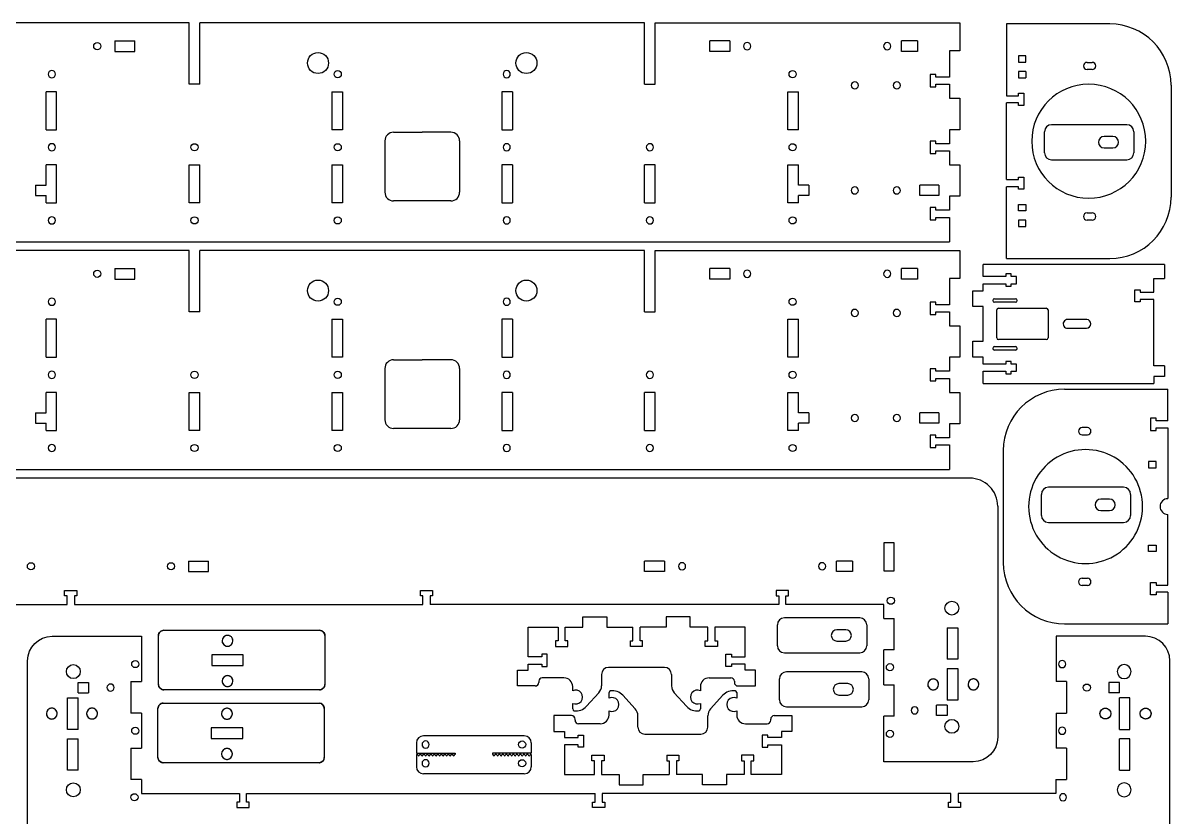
# Model space of a CAD drawing. Header units: millimetres. Extents: x 253 to 1328, y -752 to 2.
# Drawn here: x 670 to 1326, y -452 to 2 of the extents above; entities that cross this region are included whole.
import ezdxf

# ---------------------------------------------------------------- set-up
doc = ezdxf.new("R2010")
doc.units = ezdxf.units.MM
doc.linetypes.add('HIDDEN', pattern=[9.525, 6.35, -3.175])
doc.layers.get('0').update_dxf_attribs({"color": 253, "lineweight": 70, "true_color": 0x8faf8f})
doc.layers.add('Hidden', color=58, linetype='HIDDEN', lineweight=70, true_color=0x484805)

msp = doc.modelspace()

# ---------------------------------------------------------------- linework, layer by layer
at = {"color": 58, "lineweight": -3, "true_color": 0x484805}
for p, q in [((765.37, 2), (591.27, 2)), ((765.37, -33), (765.37, 2)), ((1025.47, 2), (771.37, 2)), ((771.37, -33), (771.37, 2)), ((1025.47, -33), (1025.47, 2)), ((1031.47, -33), (1031.47, 2)), ((1031.47, 2), (1205.57, 2)), ((1205.57, 2), (1205.57, -14)), ((722.81, -8.26), (722.81, -14.26)), ((722.81, -8.26), (734.22, -8.26)), ((734.22, -14.26), (734.22, -8.26)), ((1074.03, -8.26), (1062.62, -8.26)), ((1062.62, -14.26), (1062.62, -8.26)), ((1074.03, -8.26), (1074.03, -14.26)), ((1181.4, -8.26), (1172.25, -8.26)), ((1172.25, -14.26), (1172.25, -8.26)), ((1181.4, -8.26), (1181.4, -14.26)), ((722.81, -14.26), (734.22, -14.26)), ((1074.03, -14.26), (1062.62, -14.26)), ((1181.4, -14.26), (1172.25, -14.26)), ((1205.57, -14), (1199.57, -14)), ((1199.57, -14), (1199.57, -28.95)), ((1191.77, -27.5), (1188.57, -27.5)), ((1188.57, -27.5), (1188.57, -34.5)), ((1191.77, -28.95), (1191.77, -27.5)), ((1199.57, -28.95), (1191.77, -28.95)), ((683.58, -58.95), (683.58, -37.28)), ((689.58, -37.28), (683.58, -37.28)), ((689.58, -58.95), (689.58, -37.28)), ((771.37, -33), (765.37, -33)), ((846.87, -37.28), (846.87, -58.95)), ((846.87, -37.28), (852.87, -37.28)), ((852.87, -37.28), (852.87, -58.95)), ((943.97, -37.28), (943.97, -58.95)), ((949.97, -37.28), (943.97, -37.28)), ((949.97, -37.28), (949.97, -58.95)), ((1025.47, -33), (1031.47, -33)), ((1107.26, -37.28), (1113.26, -37.28)), ((1107.26, -58.95), (1107.26, -37.28)), ((1113.26, -58.95), (1113.26, -37.28)), ((1188.57, -34.5), (1191.77, -34.5)), ((1191.77, -34.5), (1191.77, -33.05)), ((1191.77, -33.05), (1199.57, -33.05)), ((1199.57, -33.05), (1199.57, -41.05)), ((1199.57, -41.05), (1205.57, -41.05)), ((1205.57, -41.05), (1205.57, -58.95)), ((683.58, -58.95), (689.58, -58.95)), ((852.87, -58.95), (846.87, -58.95)), ((943.97, -58.95), (949.97, -58.95)), ((1113.26, -58.95), (1107.26, -58.95)), ((1205.57, -58.95), (1199.57, -58.95)), ((1199.57, -58.95), (1199.57, -66.95)), ((877.07, -65.39), (877.07, -94.64)), ((882.07, -60.39), (898.42, -60.39)), ((914.77, -60.39), (898.42, -60.39)), ((919.77, -65.39), (919.77, -94.64)), ((1191.77, -65.5), (1188.57, -65.5)), ((1188.57, -65.5), (1188.57, -72.5)), ((1191.77, -66.95), (1191.77, -65.5)), ((1199.57, -66.95), (1191.77, -66.95)), ((1191.77, -72.5), (1191.77, -71.05)), ((1191.77, -71.05), (1199.57, -71.05)), ((1199.57, -71.05), (1199.57, -79.05)), ((1188.57, -72.5), (1191.77, -72.5)), ((683.58, -90.64), (683.58, -79.05)), ((689.58, -79.05), (683.58, -79.05)), ((689.58, -100.72), (689.58, -79.05)), ((765.37, -100.72), (765.37, -79.05)), ((765.37, -79.05), (771.37, -79.05)), ((771.37, -100.72), (771.37, -79.05)), ((846.87, -79.05), (846.87, -100.72)), ((846.87, -79.05), (852.87, -79.05)), ((852.87, -79.05), (852.87, -100.72)), ((943.97, -79.05), (943.97, -100.72)), ((949.97, -79.05), (943.97, -79.05)), ((949.97, -79.05), (949.97, -100.72)), ((1025.47, -100.72), (1025.47, -79.05)), ((1031.47, -79.05), (1025.47, -79.05)), ((1031.47, -100.72), (1031.47, -79.05)), ((1107.26, -79.05), (1113.26, -79.05)), ((1107.26, -100.72), (1107.26, -79.05)), ((1113.26, -90.64), (1113.26, -79.05)), ((1199.57, -79.05), (1205.57, -79.05)), ((1205.57, -79.05), (1205.57, -96.95)), ((677.58, -90.64), (677.58, -96.64)), ((677.58, -90.64), (683.58, -90.64)), ((1119.26, -90.64), (1113.26, -90.64)), ((1119.26, -90.64), (1119.26, -96.64)), ((1193.56, -90.64), (1182.56, -90.64)), ((1182.56, -96.64), (1182.56, -90.64)), ((1193.56, -90.64), (1193.56, -96.64)), ((677.58, -96.64), (683.58, -96.64)), ((683.58, -100.72), (683.58, -96.64)), ((1113.26, -100.72), (1113.26, -96.64)), ((1119.26, -96.64), (1113.26, -96.64)), ((1193.56, -96.64), (1182.56, -96.64)), ((1205.57, -96.95), (1199.57, -96.95)), ((1199.57, -96.95), (1199.57, -104.95)), ((683.58, -100.72), (689.58, -100.72)), ((771.37, -100.72), (765.37, -100.72)), ((852.87, -100.72), (846.87, -100.72)), ((914.77, -99.64), (882.07, -99.64)), ((943.97, -100.72), (949.97, -100.72)), ((1025.47, -100.72), (1031.47, -100.72)), ((1113.26, -100.72), (1107.26, -100.72)), ((1191.77, -103.5), (1188.57, -103.5)), ((1188.57, -103.5), (1188.57, -110.5)), ((1191.77, -104.95), (1191.77, -103.5)), ((1188.57, -110.5), (1191.77, -110.5)), ((1199.57, -104.95), (1191.77, -104.95)), ((1191.77, -110.5), (1191.77, -109.05)), ((1191.77, -109.05), (1199.57, -109.05)), ((1199.57, -109.05), (1199.57, -123)), ((597.27, -123), (1199.57, -123)), ((765.37, -128), (591.27, -128)), ((765.37, -163), (765.37, -128)), ((1025.47, -128), (771.37, -128)), ((771.37, -163), (771.37, -128)), ((1025.47, -163), (1025.47, -128)), ((1031.47, -163), (1031.47, -128)), ((1031.47, -128), (1205.57, -128)), ((1205.57, -128), (1205.57, -144)), ((722.81, -138.26), (722.81, -144.26)), ((722.81, -138.26), (734.22, -138.26)), ((722.81, -144.26), (734.22, -144.26)), ((734.22, -144.26), (734.22, -138.26)), ((1074.03, -138.26), (1062.62, -138.26)), ((1062.62, -144.26), (1062.62, -138.26)), ((1074.03, -144.26), (1062.62, -144.26)), ((1074.03, -138.26), (1074.03, -144.26)), ((1181.4, -138.26), (1172.25, -138.26)), ((1172.25, -144.26), (1172.25, -138.26)), ((1181.4, -144.26), (1172.25, -144.26)), ((1181.4, -138.26), (1181.4, -144.26)), ((1205.57, -144), (1199.57, -144)), ((1199.57, -144), (1199.57, -158.95)), ((771.37, -163), (765.37, -163)), ((1025.47, -163), (1031.47, -163)), ((1191.77, -157.5), (1188.57, -157.5)), ((1188.57, -157.5), (1188.57, -164.5)), ((1191.77, -158.95), (1191.77, -157.5)), ((1199.57, -158.95), (1191.77, -158.95)), ((1191.77, -164.5), (1191.77, -163.05)), ((1191.77, -163.05), (1199.57, -163.05)), ((1199.57, -163.05), (1199.57, -171.05)), ((683.58, -188.95), (683.58, -167.28)), ((689.58, -167.28), (683.58, -167.28)), ((689.58, -188.95), (689.58, -167.28)), ((846.87, -167.28), (846.87, -188.95)), ((846.87, -167.28), (852.87, -167.28)), ((852.87, -167.28), (852.87, -188.95)), ((943.97, -167.28), (943.97, -188.95)), ((949.97, -167.28), (943.97, -167.28)), ((949.97, -167.28), (949.97, -188.95)), ((1107.26, -167.28), (1113.26, -167.28)), ((1107.26, -188.95), (1107.26, -167.28)), ((1113.26, -188.95), (1113.26, -167.28)), ((1188.57, -164.5), (1191.77, -164.5)), ((1199.57, -171.05), (1205.57, -171.05)), ((1205.57, -171.05), (1205.57, -188.95)), ((683.58, -188.95), (689.58, -188.95)), ((852.87, -188.95), (846.87, -188.95)), ((943.97, -188.95), (949.97, -188.95)), ((1113.26, -188.95), (1107.26, -188.95)), ((1205.57, -188.95), (1199.57, -188.95)), ((1199.57, -188.95), (1199.57, -196.95)), ((877.07, -195.39), (877.07, -224.64)), ((882.07, -190.39), (898.42, -190.39)), ((914.77, -190.39), (898.42, -190.39)), ((919.77, -195.39), (919.77, -224.64)), ((1191.77, -195.5), (1188.57, -195.5)), ((1188.57, -195.5), (1188.57, -202.5)), ((1191.77, -196.95), (1191.77, -195.5)), ((1188.57, -202.5), (1191.77, -202.5)), ((1199.57, -196.95), (1191.77, -196.95)), ((1191.77, -202.5), (1191.77, -201.05)), ((1191.77, -201.05), (1199.57, -201.05)), ((1199.57, -201.05), (1199.57, -209.05)), ((683.58, -220.64), (683.58, -209.05)), ((689.58, -209.05), (683.58, -209.05)), ((689.58, -230.72), (689.58, -209.05)), ((765.37, -230.72), (765.37, -209.05)), ((765.37, -209.05), (771.37, -209.05)), ((771.37, -230.72), (771.37, -209.05)), ((846.87, -209.05), (846.87, -230.72)), ((846.87, -209.05), (852.87, -209.05)), ((852.87, -209.05), (852.87, -230.72)), ((943.97, -209.05), (943.97, -230.72)), ((949.97, -209.05), (943.97, -209.05)), ((949.97, -209.05), (949.97, -230.72)), ((1025.47, -230.72), (1025.47, -209.05)), ((1031.47, -209.05), (1025.47, -209.05)), ((1031.47, -230.72), (1031.47, -209.05)), ((1107.26, -209.05), (1113.26, -209.05)), ((1107.26, -230.72), (1107.26, -209.05)), ((1113.26, -220.64), (1113.26, -209.05)), ((1199.57, -209.05), (1205.57, -209.05)), ((1205.57, -209.05), (1205.57, -226.95)), ((677.58, -220.64), (677.58, -226.64)), ((677.58, -220.64), (683.58, -220.64)), ((1119.26, -220.64), (1113.26, -220.64)), ((1119.26, -220.64), (1119.26, -226.64)), ((1193.56, -220.64), (1182.56, -220.64)), ((1182.56, -226.64), (1182.56, -220.64)), ((1193.56, -220.64), (1193.56, -226.64)), ((677.58, -226.64), (683.58, -226.64)), ((683.58, -230.72), (683.58, -226.64)), ((1113.26, -230.72), (1113.26, -226.64)), ((1119.26, -226.64), (1113.26, -226.64)), ((1193.56, -226.64), (1182.56, -226.64)), ((1205.57, -226.95), (1199.57, -226.95)), ((1199.57, -226.95), (1199.57, -234.95)), ((683.58, -230.72), (689.58, -230.72)), ((771.37, -230.72), (765.37, -230.72)), ((852.87, -230.72), (846.87, -230.72)), ((914.77, -229.64), (882.07, -229.64)), ((943.97, -230.72), (949.97, -230.72)), ((1025.47, -230.72), (1031.47, -230.72)), ((1113.26, -230.72), (1107.26, -230.72)), ((1191.77, -233.5), (1188.57, -233.5)), ((1188.57, -233.5), (1188.57, -240.5)), ((1191.77, -234.95), (1191.77, -233.5)), ((1199.57, -234.95), (1191.77, -234.95)), ((1188.57, -240.5), (1191.77, -240.5)), ((1191.77, -240.5), (1191.77, -239.05)), ((1191.77, -239.05), (1199.57, -239.05)), ((1199.57, -239.05), (1199.57, -253)), ((597.27, -253), (1199.57, -253)), ((1211.11, -258), (590.66, -258)), ((1227.11, -274), (1227.11, -406)), ((1162.07, -295), (1162.07, -311)), ((1168.07, -295), (1162.07, -295)), ((1168.07, -311), (1168.07, -295)), ((764.94, -305.33), (764.94, -311.33)), ((764.94, -305.33), (776.33, -305.33)), ((776.33, -311.33), (776.33, -305.33)), ((1025.44, -311.33), (1025.44, -305.33)), ((1036.83, -305.33), (1025.44, -305.33)), ((1036.83, -305.33), (1036.83, -311.33)), ((1135.06, -311.33), (1135.06, -305.33)), ((1144.21, -305.33), (1135.06, -305.33)), ((1144.21, -305.33), (1144.21, -311.33)), ((764.94, -311.33), (776.33, -311.33)), ((1036.83, -311.33), (1025.44, -311.33)), ((1144.21, -311.33), (1135.06, -311.33)), ((1162.07, -311), (1168.07, -311)), ((694.19, -325.28), (694.19, -322.08)), ((694.19, -322.08), (701.19, -322.08)), ((695.64, -325.28), (694.19, -325.28)), ((695.64, -330.08), (695.64, -325.28)), ((701.19, -325.28), (699.74, -325.28)), ((699.74, -325.28), (699.74, -330.08)), ((701.19, -322.08), (701.19, -325.28)), ((897.39, -325.28), (897.39, -322.08)), ((897.39, -322.08), (904.39, -322.08)), ((898.84, -325.28), (897.39, -325.28)), ((898.84, -330.08), (898.84, -325.28)), ((904.39, -325.28), (902.94, -325.28)), ((902.94, -325.28), (902.94, -330.08)), ((904.39, -322.08), (904.39, -325.28)), ((1100.59, -322.08), (1100.59, -325.28)), ((1107.59, -322.08), (1100.59, -322.08)), ((1100.59, -325.28), (1102.04, -325.28)), ((1102.04, -325.28), (1102.04, -330.08)), ((1106.14, -325.28), (1107.59, -325.28)), ((1106.14, -330.08), (1106.14, -325.28)), ((1107.59, -325.28), (1107.59, -322.08)), ((639.71, -330.08), (695.64, -330.08)), ((699.74, -330.08), (898.84, -330.08)), ((1102.04, -330.08), (902.94, -330.08)), ((1162.06, -330.08), (1106.14, -330.08)), ((1162.06, -338.13), (1162.06, -330.08)), ((1162.06, -338.13), (1168.07, -338.13)), ((1168.07, -356.03), (1168.07, -338.13)), ((1198.26, -343.42), (1198.26, -361.42)), ((1198.26, -343.42), (1204.26, -343.42)), ((1204.26, -343.42), (1204.26, -361.42)), ((687.01, -348.27), (738.05, -348.27)), ((738.05, -348.27), (738.05, -374.24)), ((1311.46, -348.27), (1260.42, -348.27)), ((1260.42, -348.27), (1260.42, -374.24)), ((1168.07, -356.03), (1162.07, -356.03)), ((1162.07, -376.13), (1162.07, -356.03)), ((673.01, -494.27), (673.01, -362.27)), ((1204.26, -361.42), (1198.26, -361.42)), ((1198.26, -366.8), (1204.26, -366.8)), ((1198.26, -366.8), (1198.26, -384.8)), ((1204.26, -366.8), (1204.26, -384.8)), ((1325.46, -494.27), (1325.46, -362.27)), ((701.88, -380.7), (701.88, -374.7)), ((701.88, -374.7), (707.88, -374.7)), ((707.88, -374.7), (707.88, -380.7)), ((732.05, -374.24), (732.05, -392.14)), ((732.05, -374.24), (738.05, -374.24)), ((1162.07, -376.13), (1168.07, -376.13)), ((1168.07, -394.03), (1168.07, -376.13)), ((1266.42, -374.24), (1260.42, -374.24)), ((1266.42, -374.24), (1266.42, -392.14)), ((1290.59, -374.7), (1290.59, -380.7)), ((1296.59, -374.7), (1290.59, -374.7)), ((1296.59, -380.7), (1296.59, -374.7)), ((695.86, -401.47), (695.86, -383.47)), ((695.86, -383.47), (701.86, -383.47)), ((701.86, -401.47), (701.86, -383.47)), ((701.88, -380.7), (707.88, -380.7)), ((1204.26, -384.8), (1198.26, -384.8)), ((1296.59, -380.7), (1290.59, -380.7)), ((1302.61, -383.47), (1296.61, -383.47)), ((1296.61, -401.47), (1296.61, -383.47)), ((1302.61, -401.47), (1302.61, -383.47)), ((738.05, -392.14), (732.05, -392.14)), ((738.05, -392.14), (738.05, -412.24)), ((1192.24, -393.57), (1192.24, -387.57)), ((1198.24, -387.57), (1192.24, -387.57)), ((1198.24, -387.57), (1198.24, -393.57)), ((1260.42, -392.14), (1266.42, -392.14)), ((1260.42, -392.14), (1260.42, -412.24)), ((1168.07, -394.03), (1162.07, -394.03)), ((1162.07, -420), (1162.07, -394.03)), ((1198.24, -393.57), (1192.24, -393.57)), ((701.86, -401.47), (695.86, -401.47)), ((1296.61, -401.47), (1302.61, -401.47)), ((695.86, -406.85), (701.86, -406.85)), ((695.86, -424.85), (695.86, -406.85)), ((701.86, -424.85), (701.86, -406.85)), ((732.05, -412.24), (732.05, -430.14)), ((732.05, -412.24), (738.05, -412.24)), ((1266.42, -412.24), (1260.42, -412.24)), ((1266.42, -412.24), (1266.42, -430.14)), ((1296.61, -424.85), (1296.61, -406.85)), ((1302.61, -406.85), (1296.61, -406.85)), ((1302.61, -424.85), (1302.61, -406.85)), ((701.86, -424.85), (695.86, -424.85)), ((1213.11, -420), (1162.07, -420)), ((1296.61, -424.85), (1302.61, -424.85)), ((738.06, -430.14), (732.05, -430.14)), ((738.06, -430.14), (738.06, -438.19)), ((1260.41, -430.14), (1266.42, -430.14)), ((1260.41, -430.14), (1260.41, -438.19)), ((738.06, -438.19), (793.99, -438.19)), ((793.99, -438.19), (793.99, -442.99)), ((798.09, -438.19), (997.19, -438.19)), ((798.09, -442.99), (798.09, -438.19)), ((997.19, -442.99), (997.19, -438.19)), ((1001.29, -438.19), (1001.29, -442.99)), ((1200.39, -438.19), (1001.29, -438.19)), ((1200.39, -442.99), (1200.39, -438.19)), ((1260.41, -438.19), (1204.49, -438.19)), ((1204.49, -438.19), (1204.49, -442.99)), ((792.54, -442.99), (792.54, -446.19)), ((793.99, -442.99), (792.54, -442.99)), ((799.54, -442.99), (798.09, -442.99)), ((799.54, -446.19), (799.54, -442.99)), ((995.74, -446.19), (995.74, -442.99)), ((995.74, -442.99), (997.19, -442.99)), ((1001.29, -442.99), (1002.74, -442.99)), ((1002.74, -442.99), (1002.74, -446.19)), ((1198.94, -446.19), (1198.94, -442.99)), ((1198.94, -442.99), (1200.39, -442.99)), ((1204.49, -442.99), (1205.94, -442.99)), ((1205.94, -442.99), (1205.94, -446.19)), ((792.54, -446.19), (799.54, -446.19)), ((1002.74, -446.19), (995.74, -446.19)), ((1205.94, -446.19), (1198.94, -446.19))]:
    msp.add_line(p, q, dxfattribs=at)
at = {"color": 38, "lineweight": -3, "true_color": 0x482605}
for p, q in [((1291.12, 1.45), (1232.12, 1.45)), ((1232.12, 1.45), (1232.12, -39.55)), ((1238.92, -16.8), (1238.92, -20.4)), ((1243.12, -16.8), (1238.92, -16.8)), ((1243.12, -20.4), (1243.12, -16.8)), ((1238.92, -20.4), (1243.12, -20.4)), ((1243.12, -25.8), (1238.92, -25.8)), ((1238.92, -25.8), (1238.92, -29.4)), ((1243.12, -25.8), (1243.12, -29.4)), ((1278.12, -20.5), (1281.12, -20.5)), ((1281.12, -24.6), (1278.12, -24.6)), ((1238.92, -29.4), (1243.12, -29.4)), ((1238.92, -39.55), (1238.92, -38.1)), ((1238.92, -38.1), (1242.12, -38.1)), ((1242.12, -38.1), (1242.12, -45.1)), ((1326.12, -33.55), (1326.12, -97.55)), ((1232.12, -39.55), (1238.92, -39.55)), ((1238.92, -43.65), (1232.12, -43.65)), ((1232.12, -87.45), (1232.12, -43.65)), ((1238.92, -45.1), (1238.92, -43.65)), ((1242.12, -45.1), (1238.92, -45.1)), ((1232.12, -87.45), (1238.92, -87.45)), ((1238.92, -91.55), (1232.12, -91.55)), ((1232.12, -132.55), (1232.12, -91.55)), ((1238.92, -87.45), (1238.92, -86)), ((1238.92, -86), (1242.12, -86)), ((1238.92, -93), (1238.92, -91.55)), ((1242.12, -86), (1242.12, -93)), ((1242.12, -93), (1238.92, -93)), ((1238.92, -105.3), (1238.92, -101.7)), ((1238.92, -101.7), (1243.12, -101.7)), ((1243.12, -101.7), (1243.12, -105.3)), ((1243.12, -105.3), (1238.92, -105.3)), ((1238.92, -110.7), (1238.92, -114.3)), ((1243.12, -110.7), (1238.92, -110.7)), ((1243.12, -114.3), (1243.12, -110.7)), ((1278.12, -106.5), (1281.12, -106.5)), ((1281.12, -110.6), (1278.12, -110.6)), ((1238.92, -114.3), (1243.12, -114.3)), ((1322.35, -135.87), (1218.88, -135.87)), ((1218.88, -142.82), (1218.88, -135.87)), ((1232.12, -132.55), (1291.12, -132.55)), ((1322.35, -135.87), (1322.35, -143.87)), ((1231.68, -142.82), (1218.88, -142.82)), ((1231.68, -141.37), (1231.68, -142.82)), ((1234.88, -141.37), (1231.68, -141.37)), ((1234.88, -142.82), (1234.88, -141.37)), ((1237.88, -142.82), (1234.88, -142.82)), ((1237.88, -146.92), (1237.88, -142.82)), ((1316.35, -151.82), (1316.35, -143.87)), ((1316.35, -143.87), (1322.35, -143.87)), ((1218.88, -146.92), (1231.68, -146.92)), ((1218.88, -150.92), (1218.88, -146.92)), ((1231.68, -146.92), (1231.68, -148.37)), ((1231.68, -148.37), (1234.88, -148.37)), ((1234.88, -146.92), (1237.88, -146.92)), ((1234.88, -148.37), (1234.88, -146.92)), ((1305.35, -157.37), (1305.35, -150.37)), ((1305.35, -150.37), (1308.55, -150.37)), ((1308.55, -150.37), (1308.55, -151.82)), ((1212.88, -150.92), (1218.88, -150.92)), ((1212.88, -159.92), (1212.88, -150.92)), ((1225.24, -155.53), (1237.24, -155.53)), ((1308.55, -157.37), (1305.35, -157.37)), ((1308.55, -151.82), (1316.35, -151.82)), ((1316.35, -155.92), (1308.55, -155.92)), ((1308.55, -155.92), (1308.55, -157.37)), ((1316.35, -193.87), (1316.35, -155.92)), ((1218.88, -159.92), (1212.88, -159.92)), ((1218.88, -179.82), (1218.88, -159.92)), ((1237.24, -157.53), (1225.24, -157.53)), ((1226.61, -177.87), (1226.61, -161.9)), ((1227.61, -160.9), (1254.88, -160.9)), ((1255.88, -161.9), (1255.88, -177.87)), ((1277.94, -167.34), (1267.01, -167.34)), ((1267.11, -172.34), (1277.78, -172.34)), ((1212.88, -179.82), (1218.88, -179.82)), ((1212.88, -188.82), (1212.88, -179.82)), ((1225.24, -182.89), (1237.24, -182.89)), ((1254.88, -178.87), (1227.61, -178.87)), ((1218.88, -188.82), (1212.88, -188.82)), ((1218.88, -192.82), (1218.88, -188.82)), ((1237.24, -184.89), (1225.24, -184.89)), ((1231.68, -192.82), (1218.88, -192.82)), ((1231.68, -191.37), (1231.68, -192.82)), ((1234.88, -191.37), (1231.68, -191.37)), ((1234.88, -192.82), (1234.88, -191.37)), ((1237.88, -192.82), (1234.88, -192.82)), ((1237.88, -196.92), (1237.88, -192.82)), ((1322.35, -193.87), (1316.35, -193.87)), ((1322.35, -193.87), (1322.35, -199.87)), ((1218.88, -196.92), (1231.68, -196.92)), ((1218.88, -203.87), (1218.88, -196.92)), ((1231.68, -196.92), (1231.68, -198.37)), ((1231.68, -198.37), (1234.88, -198.37)), ((1234.88, -196.92), (1237.88, -196.92)), ((1234.88, -198.37), (1234.88, -196.92)), ((1316.35, -199.87), (1316.35, -203.87)), ((1322.35, -199.87), (1316.35, -199.87)), ((1218.88, -203.87), (1316.35, -203.87)), ((1265.33, -207.21), (1324.33, -207.21)), ((1324.33, -225.21), (1324.33, -207.21)), ((1278.33, -229.16), (1275.33, -229.16)), ((1314.33, -223.76), (1314.33, -230.76)), ((1317.53, -223.76), (1314.33, -223.76)), ((1317.53, -225.21), (1317.53, -223.76)), ((1324.33, -225.21), (1317.53, -225.21)), ((1317.53, -229.31), (1324.33, -229.31)), ((1317.53, -230.76), (1317.53, -229.31)), ((1324.33, -229.31), (1324.33, -269.71)), ((1275.33, -233.26), (1278.33, -233.26)), ((1314.33, -230.76), (1317.53, -230.76)), ((1230.33, -242.21), (1230.33, -306.21)), ((1313.33, -248.46), (1313.33, -252.06)), ((1317.53, -248.46), (1313.33, -248.46)), ((1317.53, -252.06), (1317.53, -248.46)), ((1313.33, -252.06), (1317.53, -252.06)), ((1324.33, -319.11), (1324.33, -278.71)), ((1313.33, -296.36), (1317.53, -296.36)), ((1313.33, -299.96), (1313.33, -296.36)), ((1317.53, -299.96), (1313.33, -299.96)), ((1317.53, -296.36), (1317.53, -299.96)), ((1275.33, -315.16), (1278.33, -315.16)), ((1278.33, -319.26), (1275.33, -319.26)), ((1314.33, -324.66), (1314.33, -317.66)), ((1314.33, -317.66), (1317.53, -317.66)), ((1317.53, -317.66), (1317.53, -319.11)), ((1317.53, -319.11), (1324.33, -319.11)), ((1317.53, -324.66), (1314.33, -324.66)), ((1324.33, -323.21), (1317.53, -323.21)), ((1317.53, -323.21), (1317.53, -324.66)), ((1324.33, -323.21), (1324.33, -341.21)), ((990.14, -337.12), (1003.81, -337.12)), ((990.14, -343.12), (990.14, -337.12)), ((1003.81, -337.12), (1003.81, -343.12)), ((1051.52, -337.12), (1037.85, -337.12)), ((1037.85, -337.12), (1037.85, -343.12)), ((1051.52, -343.12), (1051.52, -337.12)), ((750.81, -344.91), (839.81, -344.91)), ((958.86, -343.12), (976.04, -343.12)), ((958.86, -360.07), (958.86, -343.12)), ((976.04, -343.12), (976.04, -350.92)), ((980.14, -343.12), (990.14, -343.12)), ((980.14, -350.92), (980.14, -343.12)), ((1003.81, -343.12), (1018.81, -343.12)), ((1018.81, -350.92), (1018.81, -343.12)), ((1037.85, -343.12), (1022.85, -343.12)), ((1022.85, -350.92), (1022.85, -343.12)), ((1061.52, -343.12), (1051.52, -343.12)), ((1061.52, -350.92), (1061.52, -343.12)), ((1082.8, -343.12), (1065.62, -343.12)), ((1065.62, -343.12), (1065.62, -350.92)), ((1082.8, -360.07), (1082.8, -343.12)), ((1265.33, -341.21), (1324.33, -341.21)), ((747.81, -375.91), (747.81, -347.91)), ((842.81, -347.91), (842.81, -375.91)), ((974.59, -350.92), (974.59, -354.12)), ((976.04, -350.92), (974.59, -350.92)), ((981.59, -350.92), (980.14, -350.92)), ((981.59, -354.12), (981.59, -350.92)), ((1017.36, -354.12), (1017.36, -350.92)), ((1017.36, -350.92), (1018.81, -350.92)), ((1024.3, -350.92), (1022.85, -350.92)), ((1024.3, -354.12), (1024.3, -350.92)), ((1060.07, -354.12), (1060.07, -350.92)), ((1060.07, -350.92), (1061.52, -350.92)), ((1065.62, -350.92), (1067.07, -350.92)), ((1067.07, -350.92), (1067.07, -354.12)), ((778.23, -358.99), (778.23, -364.99)), ((796.23, -358.99), (778.23, -358.99)), ((796.23, -364.99), (796.23, -358.99)), ((966.66, -360.07), (958.86, -360.07)), ((966.66, -358.62), (966.66, -360.07)), ((969.86, -358.62), (966.66, -358.62)), ((969.86, -365.62), (969.86, -358.62)), ((974.59, -354.12), (981.59, -354.12)), ((1024.3, -354.12), (1017.36, -354.12)), ((1067.07, -354.12), (1060.07, -354.12)), ((1071.8, -365.62), (1071.8, -358.62)), ((1071.8, -358.62), (1075, -358.62)), ((1075, -358.62), (1075, -360.07)), ((1075, -360.07), (1082.8, -360.07)), ((778.23, -364.99), (796.23, -364.99)), ((958.86, -364.17), (966.66, -364.17)), ((958.86, -367.69), (958.86, -364.17)), ((966.66, -364.17), (966.66, -365.62)), ((966.66, -365.62), (969.86, -365.62)), ((1036.8, -366.12), (1004.86, -366.12)), ((1075, -365.62), (1071.8, -365.62)), ((1082.8, -364.17), (1075, -364.17)), ((1075, -364.17), (1075, -365.62)), ((1082.8, -367.69), (1082.8, -364.17)), ((952.86, -367.69), (958.86, -367.69)), ((952.86, -376.69), (952.86, -367.69)), ((979.36, -372.05), (966.97, -372.05)), ((1000.86, -370.12), (1000.86, -376.57)), ((1040.8, -370.12), (1040.8, -376.57)), ((1062.3, -372.05), (1074.7, -372.05)), ((1088.8, -367.69), (1082.8, -367.69)), ((1088.8, -376.69), (1088.8, -367.69)), ((839.81, -378.91), (750.81, -378.91)), ((962.97, -376.69), (952.86, -376.69)), ((964.97, -374.05), (964.97, -374.69)), ((984.36, -379.47), (984.36, -377.05)), ((1057.3, -377.05), (1057.3, -379.47)), ((1076.7, -374.05), (1076.7, -374.69)), ((1078.7, -376.69), (1088.8, -376.69)), ((750.5, -386.53), (839.5, -386.53)), ((984.36, -389.83), (984.36, -386.62)), ((999.28, -380.62), (992.24, -388.31)), ((1005.11, -383.73), (1005.11, -380.52)), ((1020.03, -389.73), (1012.99, -382.04)), ((1042.38, -380.62), (1049.42, -388.31)), ((1057.3, -386.62), (1057.3, -389.83)), ((1063.13, -389.73), (1070.17, -382.04)), ((1078.05, -380.52), (1078.05, -383.73)), ((747.5, -417.53), (747.5, -389.53)), ((842.5, -389.53), (842.5, -417.53)), ((1005.11, -393.3), (1005.11, -390.88)), ((1078.05, -390.88), (1078.05, -393.3)), ((983.72, -393.66), (973.61, -393.66)), ((973.61, -393.66), (973.61, -402.66)), ((985.72, -396.3), (985.72, -395.66)), ((1000.11, -398.3), (987.72, -398.3)), ((1021.61, -400.23), (1021.61, -393.78)), ((1061.55, -400.23), (1061.55, -393.78)), ((1083.05, -398.3), (1095.45, -398.3)), ((1097.45, -396.3), (1097.45, -395.66)), ((1099.45, -393.66), (1109.55, -393.66)), ((1109.55, -393.66), (1109.55, -402.66)), ((777.92, -400.61), (777.92, -406.61)), ((795.92, -400.61), (777.92, -400.61)), ((795.92, -406.61), (795.92, -400.61)), ((956.74, -405.17), (899.1, -405.17)), ((973.61, -402.66), (979.61, -402.66)), ((979.61, -402.66), (979.61, -406.18)), ((979.61, -406.18), (987.41, -406.18)), ((987.41, -406.18), (987.41, -404.73)), ((987.41, -404.73), (990.61, -404.73)), ((990.61, -404.73), (990.61, -411.73)), ((1025.61, -404.23), (1057.55, -404.23)), ((1092.55, -404.73), (1092.55, -411.73)), ((1095.75, -404.73), (1092.55, -404.73)), ((1095.75, -406.18), (1095.75, -404.73)), ((1103.55, -406.18), (1095.75, -406.18)), ((1103.55, -402.66), (1103.55, -406.18)), ((1109.55, -402.66), (1103.55, -402.66)), ((777.92, -406.61), (795.92, -406.61)), ((895.1, -409.17), (895.1, -415.17)), ((960.74, -409.17), (960.74, -415.17)), ((987.41, -410.28), (979.61, -410.28)), ((979.61, -410.28), (979.61, -427.23)), ((987.41, -411.73), (987.41, -410.28)), ((990.61, -411.73), (987.41, -411.73)), ((1092.55, -411.73), (1095.75, -411.73)), ((1095.75, -410.28), (1103.55, -410.28)), ((1095.75, -411.73), (1095.75, -410.28)), ((1103.55, -410.28), (1103.55, -427.23)), ((895.1, -415.17), (917.33, -415.17)), ((895.1, -415.87), (895.1, -422.87)), ((895.1, -415.87), (895.66, -415.87)), ((897.05, -415.87), (897.66, -415.87)), ((899.05, -415.87), (899.66, -415.87)), ((901.05, -415.87), (901.66, -415.87)), ((903.05, -415.87), (903.66, -415.87)), ((905.05, -415.87), (905.66, -415.87)), ((907.05, -415.87), (907.66, -415.87)), ((909.05, -415.87), (909.66, -415.87)), ((911.05, -415.87), (911.66, -415.87)), ((913.05, -415.87), (913.66, -415.87)), ((915.05, -415.87), (915.66, -415.87)), ((917.33, -415.87), (916.83, -415.87)), ((917.33, -415.17), (917.33, -415.87)), ((938.51, -415.17), (938.51, -415.87)), ((960.74, -415.17), (938.51, -415.17)), ((938.51, -415.87), (939.01, -415.87)), ((940.79, -415.87), (940.19, -415.87)), ((942.79, -415.87), (942.19, -415.87)), ((944.79, -415.87), (944.19, -415.87)), ((946.79, -415.87), (946.19, -415.87)), ((948.79, -415.87), (948.19, -415.87)), ((950.79, -415.87), (950.19, -415.87)), ((952.79, -415.87), (952.19, -415.87)), ((954.79, -415.87), (954.19, -415.87)), ((956.79, -415.87), (956.19, -415.87)), ((958.79, -415.87), (958.19, -415.87)), ((960.74, -415.87), (960.19, -415.87)), ((960.74, -415.87), (960.74, -422.87)), ((995.34, -419.43), (995.34, -416.23)), ((995.34, -416.23), (1002.34, -416.23)), ((996.79, -419.43), (995.34, -419.43)), ((996.79, -427.23), (996.79, -419.43)), ((1002.34, -419.43), (1000.89, -419.43)), ((1000.89, -419.43), (1000.89, -427.23)), ((1002.34, -416.23), (1002.34, -419.43)), ((1038.11, -416.23), (1038.11, -419.43)), ((1038.11, -416.23), (1045.05, -416.23)), ((1038.11, -419.43), (1039.56, -419.43)), ((1039.56, -419.43), (1039.56, -427.23)), ((1045.05, -419.43), (1043.6, -419.43)), ((1043.6, -419.43), (1043.6, -427.23)), ((1045.05, -416.23), (1045.05, -419.43)), ((1080.82, -416.23), (1080.82, -419.43)), ((1087.82, -416.23), (1080.82, -416.23)), ((1080.82, -419.43), (1082.27, -419.43)), ((1082.27, -419.43), (1082.27, -427.23)), ((1086.37, -419.43), (1087.82, -419.43)), ((1086.37, -427.23), (1086.37, -419.43)), ((1087.82, -419.43), (1087.82, -416.23)), ((839.5, -420.53), (750.5, -420.53)), ((956.74, -426.87), (899.1, -426.87)), ((979.61, -427.23), (996.79, -427.23)), ((1000.89, -427.23), (1010.89, -427.23)), ((1010.89, -427.23), (1010.89, -433.23)), ((1024.56, -433.23), (1024.56, -427.23)), ((1024.56, -427.23), (1039.56, -427.23)), ((1058.6, -427.23), (1043.6, -427.23)), ((1058.6, -433.23), (1058.6, -427.23)), ((1072.27, -427.23), (1072.27, -433.23)), ((1082.27, -427.23), (1072.27, -427.23)), ((1103.55, -427.23), (1086.37, -427.23)), ((1010.89, -433.23), (1024.56, -433.23)), ((1072.27, -433.23), (1058.6, -433.23))]:
    msp.add_line(p, q, dxfattribs=at)
at = {"color": 98, "lineweight": -3, "true_color": 0x054805}
for p, q in [((1300.88, -56.12), (1257.88, -56.12)), ((1253.88, -72.12), (1253.88, -60.12)), ((1292.88, -62.87), (1287.88, -62.87)), ((1304.88, -60.12), (1304.88, -72.12)), ((1287.88, -69.37), (1292.88, -69.37)), ((1257.88, -76.12), (1300.88, -76.12)), ((1252.04, -279.24), (1252.04, -267.24)), ((1299.04, -263.24), (1256.04, -263.24)), ((1303.04, -267.24), (1303.04, -279.24)), ((1291.04, -269.99), (1286.04, -269.99)), ((1286.04, -276.49), (1291.04, -276.49)), ((1256.04, -283.24), (1299.04, -283.24)), ((1148.28, -337.8), (1105.28, -337.8)), ((1101.28, -353.8), (1101.28, -341.8)), ((1140.28, -344.55), (1135.28, -344.55)), ((1152.28, -341.8), (1152.28, -353.8)), ((1135.28, -351.05), (1140.28, -351.05)), ((1105.28, -357.8), (1148.28, -357.8)), ((1102.44, -384.61), (1102.44, -372.61)), ((1149.44, -368.61), (1106.44, -368.61)), ((1153.44, -372.61), (1153.44, -384.61)), ((1141.44, -375.36), (1136.44, -375.36)), ((1136.44, -381.86), (1141.44, -381.86)), ((1106.44, -388.61), (1149.44, -388.61))]:
    msp.add_line(p, q, dxfattribs=at)
at = {"color": 58, "lineweight": -3, "true_color": 0x484805}
for centre, radius in [((712.83, -11.26), 2.05), ((838.92, -20.88), 6), ((957.92, -20.88), 6), ((850.16, -27.23), 2.05), ((1109.97, -27.23), 2.05), ((768.37, -69), 2.05), ((850.16, -69), 2.05), ((1109.97, -69), 2.05), ((768.37, -110.77), 2.05), ((850.16, -110.77), 2.05), ((1109.97, -110.77), 2.05), ((712.83, -141.26), 2.05), ((838.92, -150.88), 6), ((957.92, -150.88), 6), ((850.16, -157.23), 2.05), ((1109.97, -157.23), 2.05), ((768.37, -199), 2.05), ((850.16, -199), 2.05), ((1109.97, -199), 2.05), ((768.37, -240.77), 2.05), ((850.16, -240.77), 2.05), ((1109.97, -240.77), 2.05), ((674.95, -308.33), 2.05), ((754.95, -308.33), 2.05), ((1166.07, -328), 2.05), ((1200.97, -332.21), 3.97), ((699.15, -368.5), 3.97), ((734.55, -364.19), 2.05), ((1165.57, -366), 2.05), ((1278.04, -377.63), 2.05), ((1200.97, -399.77), 3.97), ((734.55, -402.27), 2.05), ((1165.57, -404.08), 2.05), ((699.15, -436.06), 3.97), ((734.05, -440.27), 2.05)]:
    msp.add_circle(centre, radius, dxfattribs=at)
at = {"color": 58, "lineweight": -3, "true_color": 0x484805, "extrusion": (5.33801e-16, -5.20577e-16, -1)}
for centre in [(-1084.01, -11.26), (-1164.02, -11.26), (-686.87, -27.23), (-946.68, -27.23), (-1145.47, -33.64), (-1169.46, -33.64), (-686.87, -69), (-946.68, -69), (-1028.47, -69), (-1145.47, -93.64), (-1169.46, -93.64), (-686.87, -110.77), (-946.68, -110.77), (-1028.47, -110.77), (-1084.01, -141.26), (-1164.02, -141.26), (-686.87, -157.23), (-946.68, -157.23), (-1145.47, -163.64), (-1169.46, -163.64), (-686.87, -199), (-946.68, -199), (-1028.47, -199), (-1145.47, -223.64), (-1169.46, -223.64), (-686.87, -240.77), (-946.68, -240.77), (-1028.47, -240.77)]:
    msp.add_circle(centre, 2.05, dxfattribs=at)
at = {"color": 38, "lineweight": -3, "true_color": 0x482605, "extrusion": (2.50526e-16, 2.5086e-16, -1)}
msp.add_circle((-1279.12, -65.55), 32.55, dxfattribs=at)
at = {"color": 58, "lineweight": -3, "true_color": 0x484805, "extrusion": (2.50523e-16, -5.20577e-16, -1)}
for centre in [(-1046.82, -308.33), (-1179.69, -390.64)]:
    msp.add_circle(centre, 2.05, dxfattribs=at)
at = {"color": 58, "lineweight": -3, "true_color": 0x484805, "extrusion": (2.50525e-16, -5.20577e-16, -1)}
msp.add_circle((-1126.83, -308.33), 2.05, dxfattribs=at)
at = {"color": 58, "lineweight": -3, "true_color": 0x484805, "extrusion": (2.50524e-16, -5.20577e-16, -1)}
msp.add_circle((-1263.92, -364.19), 2.05, dxfattribs=at)
at = {"color": 58, "lineweight": -3, "true_color": 0x484805, "extrusion": (2.50528e-16, -5.20577e-16, -1)}
msp.add_circle((-1299.32, -368.5), 3.97, dxfattribs=at)
at = {"color": 58, "lineweight": -3, "true_color": 0x484805, "extrusion": (2.50529e-16, -5.20577e-16, -1)}
msp.add_circle((-720.43, -377.63), 2.05, dxfattribs=at)
at = {"color": 58, "lineweight": -3, "true_color": 0x484805, "extrusion": (2.50519e-16, -5.20577e-16, -1)}
msp.add_circle((-1263.92, -402.27), 2.05, dxfattribs=at)
at = {"color": 38, "lineweight": -3, "true_color": 0x482605, "extrusion": (-2.74708e-15, -5.43177e-15, -1)}
for centre in [(-900.36, -410.17), (-900.36, -420.87)]:
    msp.add_circle(centre, 2.05, dxfattribs=at)
at = {"color": 38, "lineweight": -3, "true_color": 0x482605}
for centre in [(955.49, -410.17), (955.49, -420.87)]:
    msp.add_circle(centre, 2.05, dxfattribs=at)
at = {"color": 58, "lineweight": -3, "true_color": 0x484805, "extrusion": (2.50527e-16, -5.20577e-16, -1)}
msp.add_circle((-1299.32, -436.06), 3.97, dxfattribs=at)
at = {"color": 58, "lineweight": -3, "true_color": 0x484805, "extrusion": (2.50513e-16, -5.20577e-16, -1)}
msp.add_circle((-1264.42, -440.27), 2.05, dxfattribs=at)
at = {"color": 38, "lineweight": -3, "true_color": 0x482605}
for centre, radius, start, end in [((1291.12, -33.55), 35, 0, 90), ((1278.12, -22.55), 2.05, 90, 270), ((1281.12, -22.55), 2.05, 270, 90), ((1291.12, -97.55), 35, 270, 360), ((1278.12, -108.55), 2.05, 90, 270), ((1281.12, -108.55), 2.05, 270, 90), ((1225.24, -156.53), 1, 90, 270), ((1237.24, -156.53), 1, 270, 90), ((1227.61, -161.9), 1, 90, 180), ((1254.88, -161.9), 1, 0, 90), ((1267.01, -169.84), 2.5, 89.98497, 272.36616), ((1277.78, -169.84), 2.5, 270, 86.3766), ((1225.24, -183.89), 1, 90, 270), ((1227.61, -177.87), 1, 180, 270), ((1237.24, -183.89), 1, 270, 90), ((1254.88, -177.87), 1, 270, 0), ((1265.33, -242.21), 35, 90, 180), ((1275.33, -231.21), 2.05, 90, 270), ((1278.33, -231.21), 2.05, 270, 90), ((1277.33, -274.22), 32.55, 359.99999, 180), ((1277.33, -274.22), 32.55, 180, 0.00001), ((1324.33, -274.22), 4.5, 90, 270), ((1265.33, -306.21), 35, 180, 270), ((1275.33, -317.21), 2.05, 90, 270), ((1278.33, -317.21), 2.05, 270, 90), ((1004.86, -370.12), 4, 90, 180), ((1036.8, -370.12), 4, 360, 90), ((966.97, -374.05), 2, 90, 180), ((979.36, -377.05), 5, 360, 90), ((1062.3, -377.05), 5, 90, 180), ((1074.7, -374.05), 2, 360, 90), ((962.97, -374.69), 2, 270, 360), ((986.09, -383.05), 3.97, 244.16581, 115.83419), ((994.86, -376.57), 6, 317.48955, 360), ((1006.11, -380.52), 1, 98.05435, 180), ((1007.09, -387.45), 8, 42.51045, 98.05435), ((1046.8, -376.57), 6, 180, 222.51045), ((1055.57, -383.05), 3.97, 64.16581, 295.83419), ((1076.07, -387.45), 8, 81.94565, 137.48955), ((1078.7, -374.69), 2, 180, 270), ((1077.05, -380.52), 1, 0, 81.94565), ((1006.84, -387.3), 3.97, 244.16581, 115.83419), ((1076.32, -387.3), 3.97, 64.16581, 295.83419), ((985.36, -389.83), 1, 180, 261.94565), ((986.34, -382.9), 8, 261.94565, 317.48955), ((1000.11, -393.3), 5, 270, 0), ((1015.61, -393.78), 6, 0, 42.51045), ((1055.32, -382.9), 8, 222.51045, 278.05435), ((1056.3, -389.83), 1, 278.05435, 360), ((1067.55, -393.78), 6, 137.48955, 180), ((1083.05, -393.3), 5, 180, 270), ((983.72, -395.66), 2, 0, 90), ((987.72, -396.3), 2, 180, 270), ((1095.45, -396.3), 2, 270, 0), ((1099.45, -395.66), 2, 90, 180), ((899.1, -409.17), 4, 90, 180), ((956.74, -409.17), 4, 0, 90), ((1025.61, -400.23), 4, 180, 270), ((1057.55, -400.23), 4, 270, 0), ((895.66, -416.07), 0.2, 4.09604, 90), ((896.36, -416.02), 0.5, 184.09604, 355.90396), ((897.05, -416.07), 0.2, 90, 175.90396), ((897.66, -416.07), 0.2, 4.09604, 90), ((898.36, -416.02), 0.5, 184.09604, 355.90396), ((899.05, -416.07), 0.2, 90, 175.90396), ((899.66, -416.07), 0.2, 4.09604, 90), ((900.36, -416.02), 0.5, 184.09604, 355.90396), ((901.05, -416.07), 0.2, 90, 175.90396), ((901.66, -416.07), 0.2, 4.09604, 90), ((902.36, -416.02), 0.5, 184.09604, 355.90396), ((903.05, -416.07), 0.2, 90, 175.90396), ((903.66, -416.07), 0.2, 4.09604, 90), ((904.36, -416.02), 0.5, 184.09604, 355.90396), ((905.05, -416.07), 0.2, 90, 175.90396), ((905.66, -416.07), 0.2, 4.09604, 90), ((906.36, -416.02), 0.5, 184.09604, 355.90396), ((907.05, -416.07), 0.2, 90, 175.90396), ((907.66, -416.07), 0.2, 4.09604, 90), ((908.36, -416.02), 0.5, 184.09604, 355.90396), ((909.05, -416.07), 0.2, 90, 175.90396), ((909.66, -416.07), 0.2, 4.09604, 90), ((910.36, -416.02), 0.5, 184.09604, 355.90396), ((911.05, -416.07), 0.2, 90, 175.90396), ((911.66, -416.07), 0.2, 4.09604, 90), ((912.36, -416.02), 0.5, 184.09604, 355.90396), ((913.05, -416.07), 0.2, 90, 175.90396), ((913.66, -416.07), 0.2, 4.09604, 90), ((914.36, -416.02), 0.5, 184.09604, 355.90396), ((915.05, -416.07), 0.2, 90, 175.90396), ((915.66, -416.07), 0.2, 4.09604, 90), ((916.36, -416.02), 0.5, 184.09604, 17.4576), ((939.49, -416.02), 0.5, 162.5424, 355.90396), ((940.19, -416.07), 0.2, 90, 175.90396), ((940.79, -416.07), 0.2, 4.09604, 90), ((941.49, -416.02), 0.5, 184.09604, 355.90396), ((942.19, -416.07), 0.2, 90, 175.90396), ((942.79, -416.07), 0.2, 4.09604, 90), ((943.49, -416.02), 0.5, 184.09604, 355.90396), ((944.19, -416.07), 0.2, 90, 175.90396), ((944.79, -416.07), 0.2, 4.09604, 90), ((945.49, -416.02), 0.5, 184.09604, 355.90396), ((946.19, -416.07), 0.2, 90, 175.90396), ((946.79, -416.07), 0.2, 4.09604, 90), ((947.49, -416.02), 0.5, 184.09604, 355.90396), ((948.19, -416.07), 0.2, 90, 175.90396), ((948.79, -416.07), 0.2, 4.09604, 90), ((949.49, -416.02), 0.5, 184.09604, 355.90396), ((950.19, -416.07), 0.2, 90, 175.90396), ((950.79, -416.07), 0.2, 4.09604, 90), ((951.49, -416.02), 0.5, 184.09604, 355.90396), ((952.19, -416.07), 0.2, 90, 175.90396), ((952.79, -416.07), 0.2, 4.09604, 90), ((953.49, -416.02), 0.5, 184.09604, 355.90396), ((954.19, -416.07), 0.2, 90, 175.90396), ((954.79, -416.07), 0.2, 4.09604, 90), ((955.49, -416.02), 0.5, 184.09604, 355.90396), ((956.19, -416.07), 0.2, 90, 175.90396), ((956.79, -416.07), 0.2, 4.09604, 90), ((957.49, -416.02), 0.5, 184.09604, 355.90396), ((958.19, -416.07), 0.2, 90, 175.90396), ((958.79, -416.07), 0.2, 4.09604, 90), ((959.49, -416.02), 0.5, 184.09604, 355.90396), ((960.19, -416.07), 0.2, 90, 175.90396), ((899.1, -422.87), 4, 180, 270), ((956.74, -422.87), 4, 270, 360)]:
    msp.add_arc(centre, radius, start, end, dxfattribs=at)
at = {"color": 98, "lineweight": -3, "true_color": 0x054805}
for centre, radius, start, end in [((1257.88, -60.12), 4, 90, 180), ((1300.88, -60.12), 4, 360, 90), ((1287.88, -66.12), 3.25, 90, 270), ((1292.88, -66.12), 3.25, 270, 90), ((1257.88, -72.12), 4, 180, 270), ((1300.88, -72.12), 4, 270, 360), ((1256.04, -267.24), 4, 90, 180), ((1299.04, -267.24), 4, 360, 90), ((1286.04, -273.24), 3.25, 90, 270), ((1291.04, -273.24), 3.25, 270, 90), ((1256.04, -279.24), 4, 180, 270), ((1299.04, -279.24), 4, 270, 360), ((1105.28, -341.8), 4, 90, 180), ((1148.28, -341.8), 4, 360, 90), ((1135.28, -347.8), 3.25, 90, 270), ((1140.28, -347.8), 3.25, 270, 90), ((1105.28, -353.8), 4, 180, 270), ((1148.28, -353.8), 4, 270, 360), ((1106.44, -372.61), 4, 90, 180), ((1149.44, -372.61), 4, 360, 90), ((1136.44, -378.61), 3.25, 90, 270), ((1141.44, -378.61), 3.25, 270, 90), ((1106.44, -384.61), 4, 180, 270), ((1149.44, -384.61), 4, 270, 360)]:
    msp.add_arc(centre, radius, start, end, dxfattribs=at)
at = {"color": 58, "lineweight": -3, "true_color": 0x484805}
for centre, radius, start, end in [((882.07, -65.39), 5, 90, 180), ((914.77, -65.39), 5, 0, 90), ((882.07, -94.64), 5, 180, 270), ((914.77, -94.64), 5, 270, 0), ((882.07, -195.39), 5, 90, 180), ((914.77, -195.39), 5, 0, 90), ((882.07, -224.64), 5, 180, 270), ((914.77, -224.64), 5, 270, 0), ((1211.11, -274), 16, 359.99983, 90)]:
    msp.add_arc(centre, radius, start, end, dxfattribs=at)
at = {"color": 38, "lineweight": -3, "true_color": 0x482605}
for centre, start_param, end_param in [((750.81, -347.91), 1.571664, 3.142461), ((839.81, -347.91), 0.000868, 1.571664), ((750.5, -389.53), 1.571664, 3.142461), ((839.5, -389.53), 0.000868, 1.571664)]:
    msp.add_ellipse(centre, major_axis=(3, 0), ratio=1, start_param=start_param, end_param=end_param, dxfattribs=at)
at = {"color": 38, "lineweight": -3, "true_color": 0x482605, "extrusion": (8.58908e-35, 9.86076e-32, -1)}
for centre, start_param, end_param in [((750.81, -347.91), 6.282317, 7.853114), ((839.81, -375.91), 3.140725, 4.711521), ((750.5, -389.53), 6.282317, 7.853114), ((839.5, -417.53), 3.140725, 4.711521)]:
    msp.add_ellipse(centre, major_axis=(-3, 0), ratio=1, start_param=start_param, end_param=end_param, dxfattribs=at)
at = {"color": 38, "lineweight": -3, "true_color": 0x482605, "extrusion": (-4.93038e-32, 4.29455e-35, -1)}
for centre, start_param, end_param in [((839.81, -347.91), 1.569928, 3.140725), ((750.81, -375.91), 4.711521, 6.282317), ((839.5, -389.53), 1.569928, 3.140725), ((750.5, -417.53), 4.711521, 6.282317)]:
    msp.add_ellipse(centre, major_axis=(-3, 0), ratio=1, start_param=start_param, end_param=end_param, dxfattribs=at)
at = {"color": 58, "lineweight": -3, "true_color": 0x484805, "extrusion": (2.50526e-16, -5.20577e-16, -1)}
for centre, major_axis in [((687.01, -362.27), (9.9, 9.9)), ((1213.11, -406), (-9.9, -9.9))]:
    msp.add_ellipse(centre, major_axis=major_axis, ratio=1, start_param=3.926991, end_param=5.497787, dxfattribs=at)
at = {"color": 38, "lineweight": -3, "true_color": 0x482605, "extrusion": (4.93038e-32, -4.29454e-35, -1)}
for centre in [(787.22, -350.91), (787.23, -373.91), (786.91, -392.53), (786.92, -415.53)]:
    msp.add_ellipse(centre, major_axis=(-3.1, 0), ratio=1, dxfattribs=at)
at = {"color": 58, "lineweight": -3, "true_color": 0x484805}
msp.add_ellipse((1311.46, -362.27), major_axis=(-9.9, 9.9), ratio=1, start_param=3.926991, end_param=5.497787, dxfattribs=at)
at = {"color": 58, "lineweight": -3, "true_color": 0x484805, "extrusion": (2.50526e-16, -5.20577e-16, -1)}
for centre, major_axis in [((1190.26, -375.81), (3.1, 0)), ((1213.26, -375.8), (3.1, 0)), ((686.86, -392.47), (-3.1, 0)), ((709.86, -392.46), (-3.1, 0))]:
    msp.add_ellipse(centre, major_axis=major_axis, ratio=1, dxfattribs=at)
at = {"color": 58, "lineweight": -3, "true_color": 0x484805}
for centre in [(1288.61, -392.46), (1311.61, -392.47)]:
    msp.add_ellipse(centre, major_axis=(3.1, 0), ratio=1, dxfattribs=at)
at = {"layer": 'Hidden', "lineweight": -3}
for p, q in [((734.22, -8.26), (734.22, -8.26)), ((1062.62, -8.26), (1062.62, -8.26)), ((734.22, -14.26), (734.22, -14.26)), ((1062.62, -14.26), (1062.62, -14.26)), ((877.07, -65.39), (877.07, -65.39)), ((882.07, -60.39), (882.07, -60.39)), ((898.42, -60.39), (898.42, -60.39)), ((914.77, -60.39), (914.77, -60.39)), ((919.77, -65.39), (919.77, -65.39)), ((765.37, -79.05), (765.37, -79.05)), ((771.37, -79.05), (771.37, -79.05)), ((1025.47, -79.05), (1025.47, -79.05)), ((1031.47, -79.05), (1031.47, -79.05)), ((765.37, -100.72), (765.37, -100.72)), ((771.37, -100.72), (771.37, -100.72)), ((1025.47, -100.72), (1025.47, -100.72)), ((1031.47, -100.72), (1031.47, -100.72)), ((734.22, -138.26), (734.22, -138.26)), ((734.22, -144.26), (734.22, -144.26)), ((1062.62, -138.26), (1062.62, -138.26)), ((1062.62, -144.26), (1062.62, -144.26)), ((877.07, -195.39), (877.07, -195.39)), ((882.07, -190.39), (882.07, -190.39)), ((898.42, -190.39), (898.42, -190.39)), ((914.77, -190.39), (914.77, -190.39)), ((919.77, -195.39), (919.77, -195.39)), ((765.37, -209.05), (765.37, -209.05)), ((771.37, -209.05), (771.37, -209.05)), ((1025.47, -209.05), (1025.47, -209.05)), ((1031.47, -209.05), (1031.47, -209.05)), ((765.37, -230.72), (765.37, -230.72)), ((771.37, -230.72), (771.37, -230.72)), ((1025.47, -230.72), (1025.47, -230.72)), ((1031.47, -230.72), (1031.47, -230.72)), ((1168.07, -338.13), (1168.07, -338.13)), ((1198.26, -343.42), (1198.26, -343.42)), ((1204.26, -343.42), (1204.26, -343.42)), ((1168.07, -356.03), (1168.07, -356.03)), ((1198.26, -361.42), (1198.26, -361.42)), ((1198.26, -366.8), (1198.26, -366.8)), ((1204.26, -361.42), (1204.26, -361.42)), ((1204.26, -366.8), (1204.26, -366.8)), ((701.88, -374.7), (701.88, -374.7)), ((707.88, -374.7), (707.88, -374.7)), ((732.05, -374.24), (732.05, -374.24)), ((1168.07, -376.13), (1168.07, -376.13)), ((1266.42, -374.24), (1266.42, -374.24)), ((1290.59, -374.7), (1290.59, -374.7)), ((1296.59, -374.7), (1296.59, -374.7)), ((695.86, -383.47), (695.86, -383.47)), ((701.86, -383.47), (701.86, -383.47)), ((701.88, -380.7), (701.88, -380.7)), ((707.88, -380.7), (707.88, -380.7)), ((1198.26, -384.8), (1198.26, -384.8)), ((1204.26, -384.8), (1204.26, -384.8)), ((1290.59, -380.7), (1290.59, -380.7)), ((1296.59, -380.7), (1296.59, -380.7)), ((1296.61, -383.47), (1296.61, -383.47)), ((1302.61, -383.47), (1302.61, -383.47)), ((732.05, -392.14), (732.05, -392.14)), ((1192.24, -387.57), (1192.24, -387.57)), ((1198.24, -387.57), (1198.24, -387.57)), ((1266.42, -392.14), (1266.42, -392.14)), ((1168.07, -394.03), (1168.07, -394.03)), ((1192.24, -393.57), (1192.24, -393.57)), ((1198.24, -393.57), (1198.24, -393.57)), ((695.86, -401.47), (695.86, -401.47)), ((701.86, -401.47), (701.86, -401.47)), ((1296.61, -401.47), (1296.61, -401.47)), ((1302.61, -401.47), (1302.61, -401.47)), ((695.86, -406.85), (695.86, -406.85)), ((701.86, -406.85), (701.86, -406.85)), ((732.05, -412.24), (732.05, -412.24)), ((1266.42, -412.24), (1266.42, -412.24)), ((1296.61, -406.85), (1296.61, -406.85)), ((1302.61, -406.85), (1302.61, -406.85)), ((695.86, -424.85), (695.86, -424.85)), ((701.86, -424.85), (701.86, -424.85)), ((1296.61, -424.85), (1296.61, -424.85)), ((1302.61, -424.85), (1302.61, -424.85)), ((732.05, -430.14), (732.05, -430.14)), ((1266.42, -430.14), (1266.42, -430.14))]:
    msp.add_line(p, q, dxfattribs=at)
at = {"layer": 'Hidden', "color": 38, "lineweight": -3, "true_color": 0x482605}
for p, q in [((750.81, -344.91), (750.81, -344.91)), ((839.81, -344.91), (839.81, -344.91)), ((747.81, -347.91), (747.81, -347.91)), ((842.81, -347.91), (842.81, -347.91)), ((778.23, -358.99), (778.23, -358.99)), ((796.23, -358.99), (796.23, -358.99)), ((778.23, -364.99), (778.23, -364.99)), ((796.23, -364.99), (796.23, -364.99)), ((747.81, -375.91), (747.81, -375.91)), ((750.81, -378.91), (750.81, -378.91)), ((839.81, -378.91), (839.81, -378.91)), ((842.81, -375.91), (842.81, -375.91)), ((750.5, -386.53), (750.5, -386.53)), ((839.5, -386.53), (839.5, -386.53)), ((747.5, -389.53), (747.5, -389.53)), ((842.5, -389.53), (842.5, -389.53)), ((777.92, -400.61), (777.92, -400.61)), ((795.92, -400.61), (795.92, -400.61)), ((777.92, -406.61), (777.92, -406.61)), ((795.92, -406.61), (795.92, -406.61)), ((747.5, -417.53), (747.5, -417.53)), ((842.5, -417.53), (842.5, -417.53)), ((750.5, -420.53), (750.5, -420.53)), ((839.5, -420.53), (839.5, -420.53))]:
    msp.add_line(p, q, dxfattribs=at)
at = {"layer": 'Hidden', "color": 38, "lineweight": -3, "true_color": 0x482605, "extrusion": (4.93038e-32, -4.29454e-35, -1)}
for centre in [(787.22, -350.91), (787.23, -373.91), (786.91, -392.53), (786.92, -415.53)]:
    msp.add_ellipse(centre, major_axis=(-3.1, 0), ratio=1, dxfattribs=at)
at = {"layer": 'Hidden', "lineweight": -3, "extrusion": (2.50526e-16, -5.20577e-16, -1)}
for centre, major_axis in [((1190.26, -375.81), (3.1, 0)), ((1213.26, -375.8), (3.1, 0)), ((686.86, -392.47), (-3.1, 0)), ((709.86, -392.46), (-3.1, 0))]:
    msp.add_ellipse(centre, major_axis=major_axis, ratio=1, dxfattribs=at)
at = {"layer": 'Hidden', "color": 38, "lineweight": -3, "true_color": 0x482605}
for centre, start_param, end_param in [((750.81, -375.91), 3.142461, 4.713257), ((839.81, -375.91), 4.713257, 6.284053), ((750.5, -417.53), 3.142461, 4.713257), ((839.5, -417.53), 4.713257, 6.284053)]:
    msp.add_ellipse(centre, major_axis=(3, 0), ratio=1, start_param=start_param, end_param=end_param, dxfattribs=at)
at = {"layer": 'Hidden', "lineweight": -3}
for centre in [(1288.61, -392.46), (1311.61, -392.47)]:
    msp.add_ellipse(centre, major_axis=(3.1, 0), ratio=1, dxfattribs=at)

doc.saveas('drawing.dxf')
